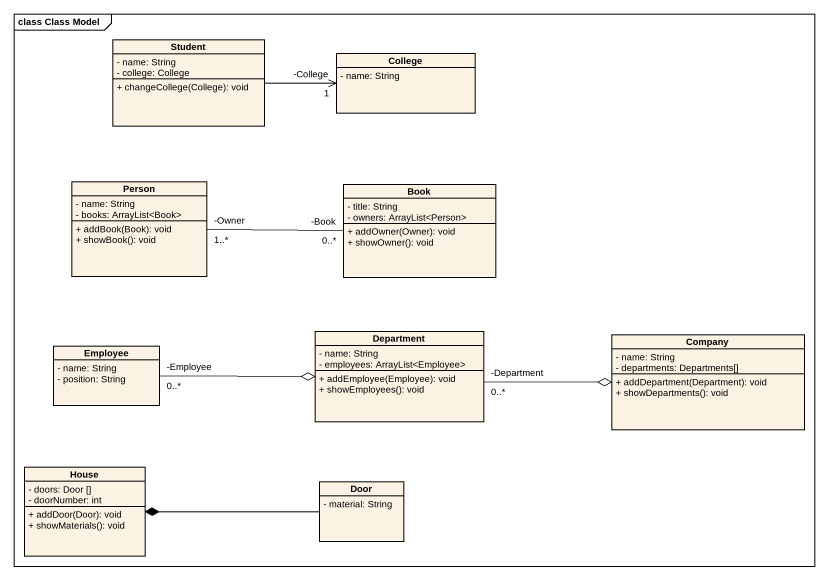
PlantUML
@startuml
mainframe class Class Model
hide circle
hide empty members
skinparam classAttributeIconSize 0
class Student {
  - name: String
  - college: College
  + changeCollege(College): void
}
class College {
  - name: String
}
class "Person" as Person_ {
  - name: String
  - books: ArrayList<Book>
  + addBook(Book): void
  + showBook(): void
}
class Book {
  - title: String
  - owners: ArrayList<Person>
  + addOwner(Owner): void
  + showOwner(): void
}
class Employee {
  - name: String
  - position: String
}
class Department {
  - name: String
  - employees: ArrayList<Employee>
  + addEmployee(Employee): void
  + showEmployees(): void
}
class Company {
  - name: String
  - departments: Departments[]
  + addDepartment(Department): void
  + showDepartments(): void
}
class House {
  - doors: Door []
  - doorNumber: int
  + addDoor(Door): void
  + showMaterials(): void
}
class Door {
  - material: String
}
Student -right-> "-College\n1" College
Person_ "-Owner\n1..*" -right- "-Book\n0..*" Book
Employee "-Employee\n0..*" -right-o Department
Department "-Department\n0..*" -right-o Company
Door -left-* House
@enduml
